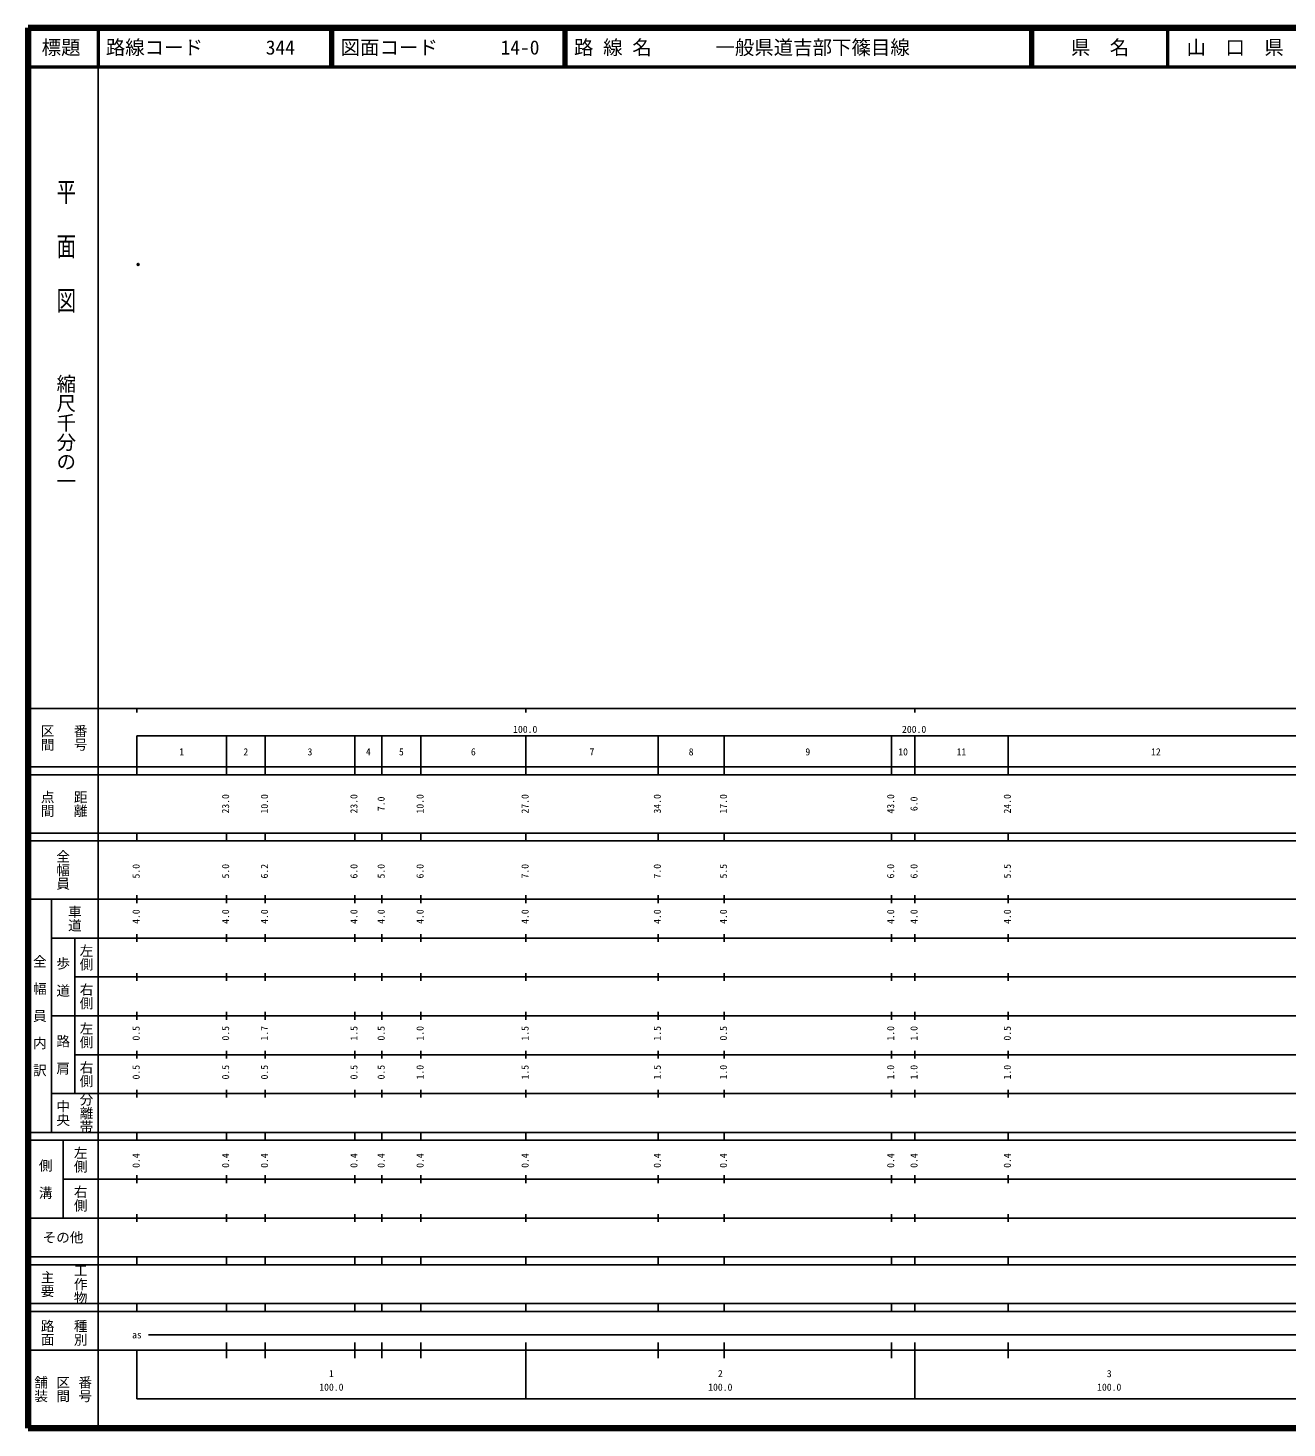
# Model space of a CAD drawing. Units: millimetres on the paper. Extents: x 40 to 680, y 20 to 380.
# Drawn here: x 40 to 363.7, y 20 to 380 of the extents above; entities that cross this region are included whole.
import ezdxf
from ezdxf.enums import TextEntityAlignment as Align

# ---------------------------------------------------------------- set-up
doc = ezdxf.new("R2010")
doc.units = ezdxf.units.MM
doc.header["$PDMODE"] = 32
doc.header["$PDSIZE"] = 0.5
doc.layers.add('M-OTRS', color=6, linetype='Continuous')
doc.layers.add('M-TTL-TXT', color=7, linetype='Continuous')
for name, color, linetype, lineweight in [('M-TTL', 2, 'Continuous', 140), ('M-TTL-BAND', 7, 'Continuous', 25), ('M-TTL-LINE', 7, 'Continuous', 50)]:
    doc.layers.add(name, color=color, linetype=linetype, lineweight=lineweight)
doc.styles.add('@ＭＳ ゴシック', font='')
doc.styles.add('ＭＳ ゴシック', font='')
doc.styles.get('@ＭＳ ゴシック').set_extended_font_data('@MS Gothic')
doc.styles.get('ＭＳ ゴシック').set_extended_font_data('MS Gothic')

msp = doc.modelspace()

# ---------------------------------------------------------------- linework, layer by layer
at = {"layer": 'M-OTRS'}
msp.add_point((68.298, 319.201), dxfattribs=at)
at = {"layer": 'M-TTL'}
for p, q in [((40, 380), (40, 20)), ((680, 380), (40, 380)), ((40, 20), (680, 20))]:
    msp.add_line(p, q, dxfattribs=at)
at = {"layer": 'M-TTL-BAND'}
for p, q in [((58, 370), (58, 20)), ((40, 205), (579, 205)), ((68, 205), (68, 204)), ((168, 205), (168, 204)), ((268, 205), (268, 204)), ((68, 198), (579, 198)), ((68, 198), (68, 188)), ((91, 188), (91, 198)), ((101, 188), (101, 198)), ((124, 188), (124, 198)), ((131, 188), (131, 198)), ((141, 188), (141, 198)), ((168, 188), (168, 198)), ((202, 188), (202, 198)), ((219, 188), (219, 198)), ((262, 188), (262, 198)), ((268, 188), (268, 198)), ((292, 188), (292, 198)), ((40, 190), (579, 190)), ((40, 188), (579, 188)), ((40, 173), (579, 173)), ((68, 171), (68, 173)), ((91, 171), (91, 173)), ((101, 171), (101, 173)), ((124, 171), (124, 173)), ((131, 171), (131, 173)), ((141, 171), (141, 173)), ((168, 171), (168, 173)), ((202, 171), (202, 173)), ((219, 171), (219, 173)), ((262, 171), (262, 173)), ((268, 171), (268, 173)), ((292, 171), (292, 173)), ((40, 171), (579, 171)), ((40, 156), (579, 156)), ((46, 96), (46, 156)), ((68, 155), (68, 157)), ((91, 155), (91, 157)), ((101, 155), (101, 157)), ((124, 155), (124, 157)), ((131, 155), (131, 157)), ((141, 155), (141, 157)), ((168, 155), (168, 157)), ((202, 155), (202, 157)), ((219, 155), (219, 157)), ((262, 155), (262, 157)), ((268, 155), (268, 157)), ((292, 155), (292, 157)), ((46, 146), (579, 146)), ((52, 146), (52, 106)), ((68, 145), (68, 147)), ((91, 145), (91, 147)), ((101, 145), (101, 147)), ((124, 145), (124, 147)), ((131, 145), (131, 147)), ((141, 145), (141, 147)), ((168, 145), (168, 147)), ((202, 145), (202, 147)), ((219, 145), (219, 147)), ((262, 145), (262, 147)), ((268, 145), (268, 147)), ((292, 145), (292, 147)), ((68, 135), (68, 137)), ((91, 135), (91, 137)), ((101, 135), (101, 137)), ((124, 135), (124, 137)), ((131, 135), (131, 137)), ((141, 135), (141, 137)), ((168, 135), (168, 137)), ((202, 135), (202, 137)), ((219, 135), (219, 137)), ((262, 135), (262, 137)), ((268, 135), (268, 137)), ((292, 135), (292, 137)), ((52, 136), (579, 136)), ((46, 126), (579, 126)), ((68, 125), (68, 127)), ((91, 125), (91, 127)), ((101, 125), (101, 127)), ((124, 125), (124, 127)), ((131, 125), (131, 127)), ((141, 125), (141, 127)), ((168, 125), (168, 127)), ((202, 125), (202, 127)), ((219, 125), (219, 127)), ((262, 125), (262, 127)), ((268, 125), (268, 127)), ((292, 125), (292, 127)), ((52, 116), (579, 116)), ((68, 115), (68, 117)), ((91, 115), (91, 117)), ((101, 115), (101, 117)), ((124, 115), (124, 117)), ((131, 115), (131, 117)), ((141, 115), (141, 117)), ((168, 115), (168, 117)), ((202, 115), (202, 117)), ((219, 115), (219, 117)), ((262, 115), (262, 117)), ((268, 115), (268, 117)), ((292, 115), (292, 117)), ((46, 106), (579, 106)), ((68, 105), (68, 107)), ((91, 105), (91, 107)), ((101, 105), (101, 107)), ((124, 105), (124, 107)), ((131, 105), (131, 107)), ((141, 105), (141, 107)), ((168, 105), (168, 107)), ((202, 105), (202, 107)), ((219, 105), (219, 107)), ((262, 105), (262, 107)), ((268, 105), (268, 107)), ((292, 105), (292, 107)), ((40, 96), (579, 96)), ((40, 94), (579, 94)), ((49, 94), (49, 74)), ((68, 94), (68, 96)), ((91, 94), (91, 96)), ((101, 94), (101, 96)), ((124, 94), (124, 96)), ((131, 94), (131, 96)), ((141, 94), (141, 96)), ((168, 94), (168, 96)), ((202, 94), (202, 96)), ((219, 94), (219, 96)), ((262, 94), (262, 96)), ((268, 94), (268, 96)), ((292, 94), (292, 96)), ((49, 84), (579, 84)), ((68, 83), (68, 85)), ((91, 83), (91, 85)), ((101, 83), (101, 85)), ((124, 83), (124, 85)), ((131, 83), (131, 85)), ((141, 83), (141, 85)), ((168, 83), (168, 85)), ((202, 83), (202, 85)), ((219, 83), (219, 85)), ((262, 83), (262, 85)), ((268, 83), (268, 85)), ((292, 83), (292, 85)), ((40, 74), (579, 74)), ((68, 73), (68, 75)), ((91, 73), (91, 75)), ((101, 73), (101, 75)), ((124, 73), (124, 75)), ((131, 73), (131, 75)), ((141, 73), (141, 75)), ((168, 73), (168, 75)), ((202, 73), (202, 75)), ((219, 73), (219, 75)), ((262, 73), (262, 75)), ((268, 73), (268, 75)), ((292, 73), (292, 75)), ((40, 64), (579, 64)), ((40, 62), (579, 62)), ((68, 62), (68, 64)), ((91, 62), (91, 64)), ((101, 62), (101, 64)), ((124, 62), (124, 64)), ((131, 62), (131, 64)), ((141, 62), (141, 64)), ((168, 62), (168, 64)), ((202, 62), (202, 64)), ((219, 62), (219, 64)), ((262, 62), (262, 64)), ((268, 62), (268, 64)), ((292, 62), (292, 64)), ((40, 52), (579, 52)), ((68, 50), (68, 52)), ((91, 50), (91, 52)), ((101, 50), (101, 52)), ((124, 50), (124, 52)), ((131, 50), (131, 52)), ((141, 50), (141, 52)), ((168, 50), (168, 52)), ((202, 50), (202, 52)), ((219, 50), (219, 52)), ((262, 50), (262, 52)), ((268, 50), (268, 52)), ((292, 50), (292, 52)), ((40, 50), (579, 50)), ((71, 44), (565, 44)), ((40, 40), (579, 40)), ((68, 40), (68, 27.5)), ((91, 38), (91, 42)), ((101, 38), (101, 42)), ((124, 38), (124, 42)), ((131, 38), (131, 42)), ((141, 38), (141, 42)), ((168, 27.5), (168, 42)), ((202, 38), (202, 42)), ((219, 38), (219, 42)), ((262, 38), (262, 42)), ((268, 27.5), (268, 42)), ((292, 38), (292, 42)), ((68, 27.5), (579, 27.5))]:
    msp.add_line(p, q, dxfattribs=at)
at = {"layer": 'M-TTL-LINE'}
for p, q in [((58, 380), (58, 370)), ((117.75, 380), (117.75, 370)), ((118.25, 380), (118.25, 370)), ((177.75, 380), (177.75, 370)), ((178.25, 380), (178.25, 370)), ((297.75, 380), (297.75, 370)), ((298.25, 380), (298.25, 370)), ((333, 380), (333, 370)), ((40, 370), (680, 370))]:
    msp.add_line(p, q, dxfattribs=at)

# ---------------------------------------------------------------- texts
at = {"layer": 'M-TTL-BAND', "style": '@ＭＳ ゴシック', "width": 1.4}
msp.add_text('平  面  図', height=3.666, rotation=270, dxfattribs=at).set_placement((49.777, 306.475), align=Align.MIDDLE_RIGHT)
at = {"layer": 'M-TTL-BAND', "style": '@ＭＳ ゴシック'}
msp.add_text('縮尺千分の一', height=3.666, rotation=270, dxfattribs=at).set_placement((49.777, 261.03), align=Align.MIDDLE_RIGHT)
for s, p in [('区間', (45, 197.5)), ('番号', (53.5, 197.5)), ('点間', (45, 180.5)), ('距離', (53.5, 180.5)), ('全幅員', (49, 163.5)), ('車道', (52, 151)), ('左側', (55, 141)), ('全\u3000幅\u3000員\u3000内\u3000訳', (43, 126)), ('歩\u3000道', (49, 136)), ('右側', (55, 131)), ('左側', (55, 121)), ('路\u3000肩', (49, 116)), ('右側', (55, 111)), ('分離帯', (55, 101)), ('中央', (49, 101)), ('左側', (53.5, 89)), ('側\u3000溝', (44.5, 84)), ('右側', (53.5, 79)), ('工作物', (53.5, 57)), ('主要', (45, 57)), ('路面', (45, 44.5)), ('種別', (53.5, 44.5)), ('舗装', (43.333, 30)), ('区間', (49, 30)), ('番号', (54.667, 30))]:
    msp.add_text(s, height=2.566, rotation=270, dxfattribs=at).set_placement(p, align=Align.MIDDLE_CENTER)
at = {"layer": 'M-TTL-BAND', "style": 'ＭＳ ゴシック'}
for s, p in [('100.0', (167.844, 198.195)), ('200.0', (267.844, 198.195)), ('1', (79.5, 192.405)), ('2', (96, 192.405)), ('3', (112.5, 192.405)), ('4', (127.5, 192.405)), ('5', (136, 192.405)), ('6', (154.5, 192.405)), ('7', (185, 192.405)), ('8', (210.5, 192.405)), ('9', (240.5, 192.405)), ('10', (265, 192.405)), ('11', (280, 192.405)), ('12', (330, 192.405)), ('as', (68, 42.5)), ('1', (118, 32.523)), ('2', (218, 32.523)), ('3', (318, 32.523)), ('100.0', (118, 29.033)), ('100.0', (218, 29.033)), ('100.0', (318, 29.033))]:
    msp.add_text(s, height=1.833, dxfattribs=at).set_placement(p, align=Align.BOTTOM_CENTER)
for s, p in [('23.0', (92.258, 180.5)), ('10.0', (102.258, 180.5)), ('23.0', (125.258, 180.5)), ('7.0', (132.258, 180.5)), ('10.0', (142.258, 180.5)), ('27.0', (169.258, 180.5)), ('34.0', (203.258, 180.5)), ('17.0', (220.258, 180.5)), ('43.0', (263.258, 180.5)), ('6.0', (269.258, 180.5)), ('24.0', (293.258, 180.5)), ('5.0', (69.258, 163.174)), ('5.0', (92.258, 163.174)), ('6.2', (102.258, 163.174)), ('6.0', (125.258, 163.174)), ('5.0', (132.258, 163.174)), ('6.0', (142.258, 163.174)), ('7.0', (169.258, 163.174)), ('7.0', (203.258, 163.174)), ('5.5', (220.258, 163.174)), ('6.0', (263.258, 163.174)), ('6.0', (269.258, 163.174)), ('5.5', (293.258, 163.174)), ('4.0', (69.258, 151.5)), ('4.0', (92.258, 151.5)), ('4.0', (102.258, 151.5)), ('4.0', (125.258, 151.5)), ('4.0', (132.258, 151.5)), ('4.0', (142.258, 151.5)), ('4.0', (169.258, 151.5)), ('4.0', (203.258, 151.5)), ('4.0', (220.258, 151.5)), ('4.0', (263.258, 151.5)), ('4.0', (269.258, 151.5)), ('4.0', (293.258, 151.5)), ('0.5', (69.258, 121.5)), ('0.5', (92.258, 121.5)), ('1.7', (102.258, 121.5)), ('1.5', (125.258, 121.5)), ('0.5', (132.258, 121.5)), ('1.0', (142.258, 121.5)), ('1.5', (169.258, 121.5)), ('1.5', (203.258, 121.5)), ('0.5', (220.258, 121.5)), ('1.0', (263.258, 121.5)), ('1.0', (269.258, 121.5)), ('0.5', (293.258, 121.5)), ('0.5', (69.258, 111.5)), ('0.5', (92.258, 111.5)), ('0.5', (102.258, 111.5)), ('0.5', (125.258, 111.5)), ('0.5', (132.258, 111.5)), ('1.0', (142.258, 111.5)), ('1.5', (169.258, 111.5)), ('1.5', (203.258, 111.5)), ('1.0', (220.258, 111.5)), ('1.0', (263.258, 111.5)), ('1.0', (269.258, 111.5)), ('1.0', (293.258, 111.5)), ('0.4', (69.258, 88.764)), ('0.4', (92.258, 88.764)), ('0.4', (102.258, 88.764)), ('0.4', (125.258, 88.764)), ('0.4', (132.258, 88.764)), ('0.4', (142.258, 88.764)), ('0.4', (169.258, 88.764)), ('0.4', (203.258, 88.764)), ('0.4', (220.258, 88.764)), ('0.4', (263.258, 88.764)), ('0.4', (269.258, 88.764)), ('0.4', (293.258, 88.764))]:
    msp.add_text(s, height=1.833, rotation=90, dxfattribs=at).set_placement(p, align=Align.BOTTOM_CENTER)
msp.add_text('その他', height=2.566, dxfattribs=at).set_placement((49, 69), align=Align.MIDDLE_CENTER)
at = {"layer": 'M-TTL-TXT', "style": 'ＭＳ ゴシック'}
for s, p in [('標題', (48.5, 375)), ('県\u3000名', (315.625, 375)), ('山\u3000口\u3000県', (350.375, 375))]:
    msp.add_text(s, height=3.666, dxfattribs=at).set_placement(p, align=Align.MIDDLE_CENTER)
for s, p in [('路線コード', (60, 375)), ('344', (101.142, 375)), ('図面コード', (120.38, 375)), ('14-0', (161.521, 375)), ('路 線 名', (180.38, 375)), ('一般県道吉部下篠目線', (216.734, 375))]:
    msp.add_text(s, height=3.666, dxfattribs=at).set_placement(p, align=Align.MIDDLE_LEFT)

doc.saveas('drawing.dxf')
